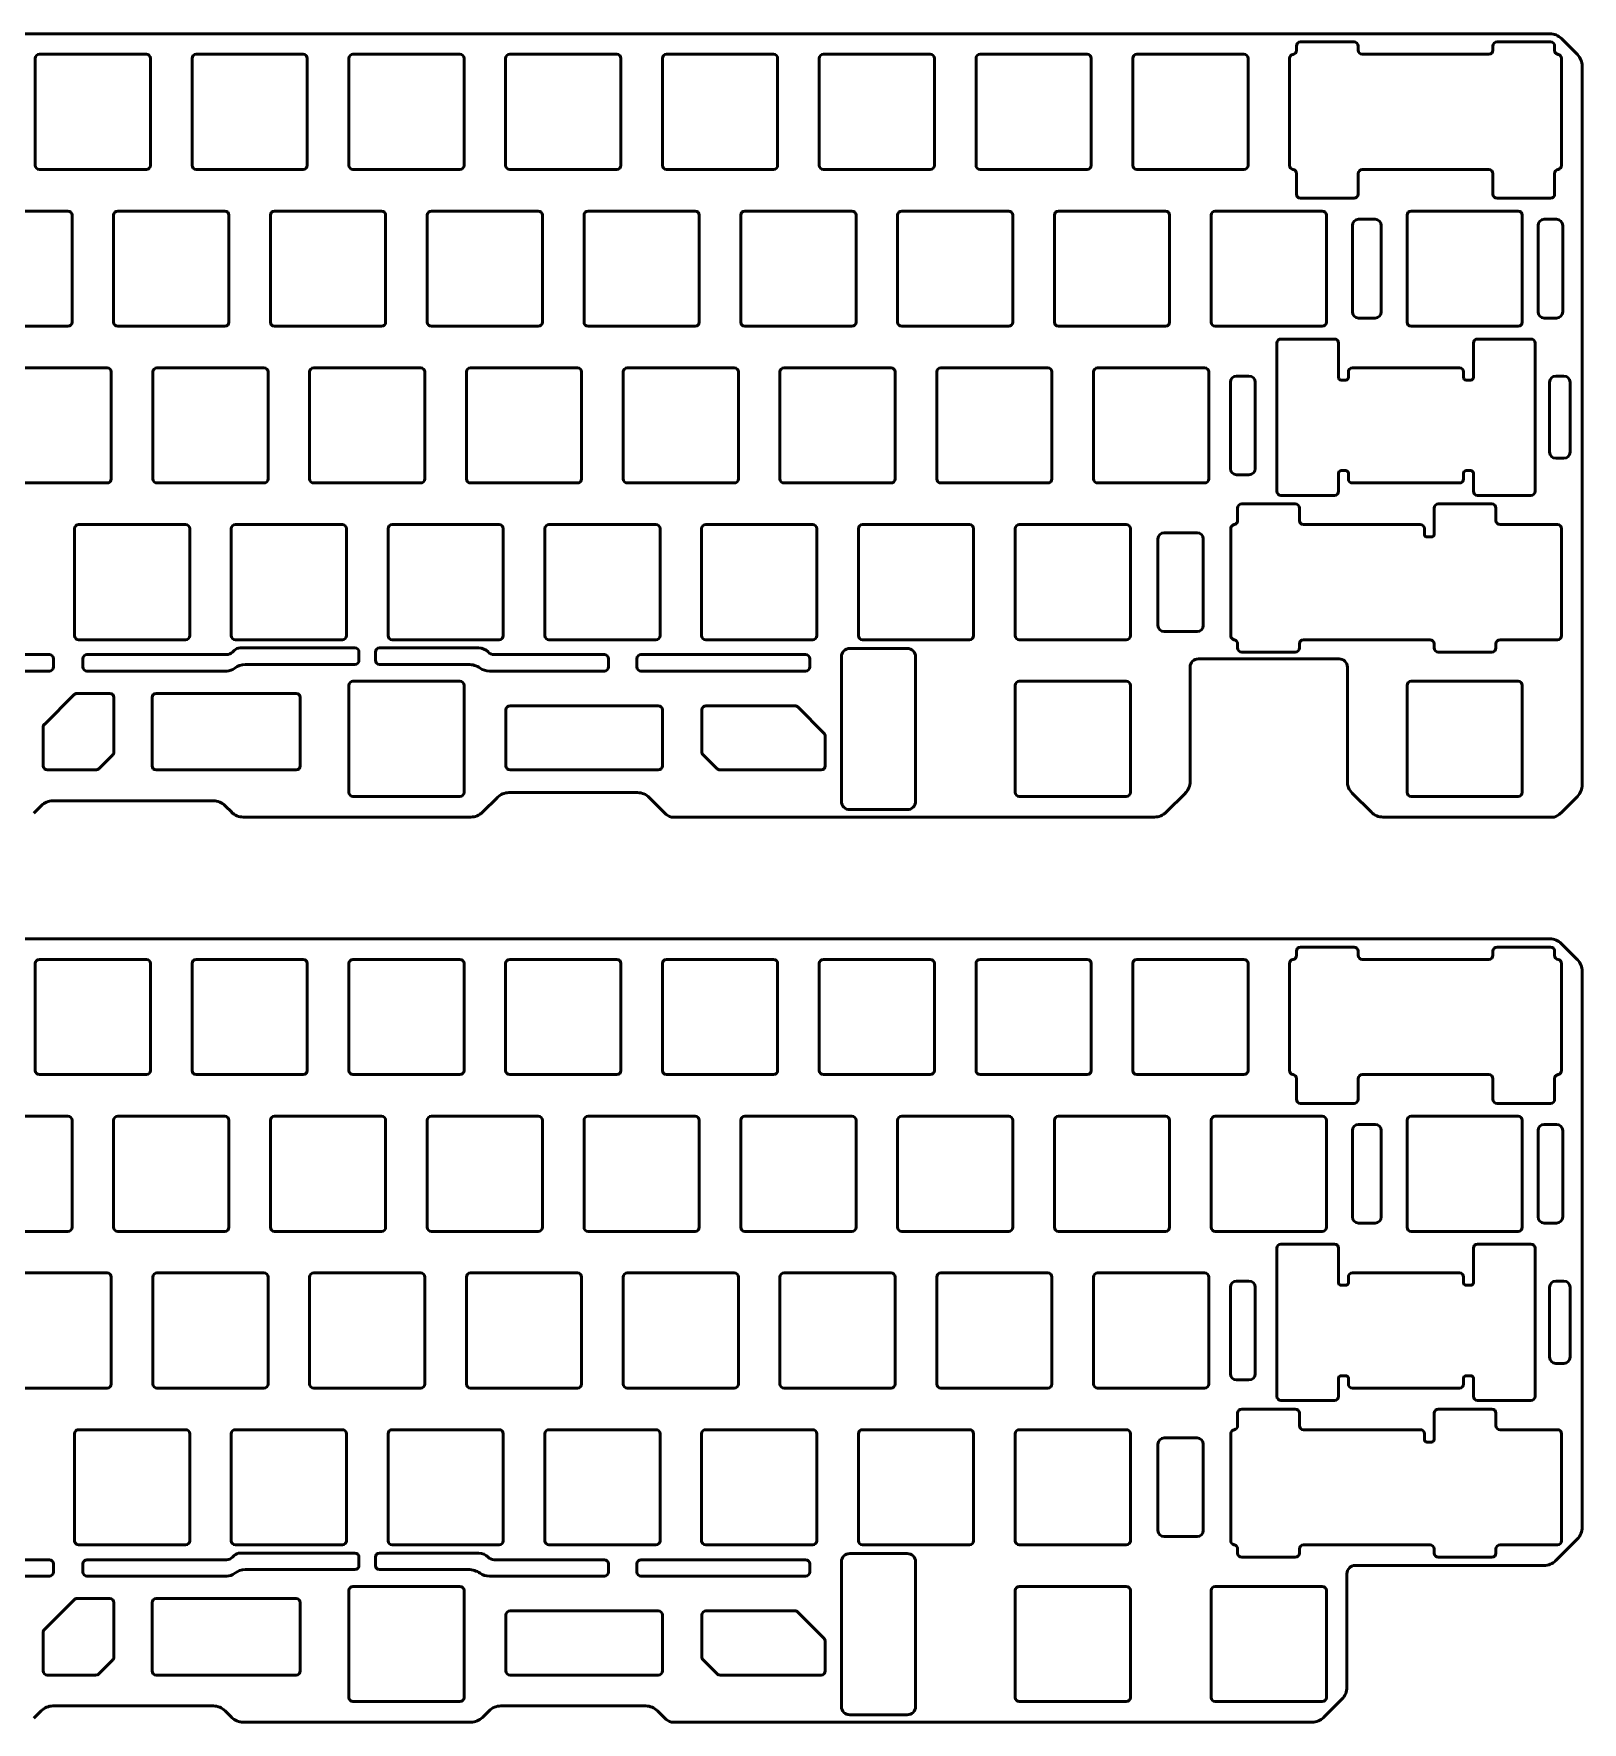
# Model space of a CAD drawing. Header units: millimetres. Extents: x 12 to 297, y 36 to 351.
# Drawn here: x 109.1 to 297.3, y 35.9 to 241.1 of the extents above; entities that cross this region are included whole.
import ezdxf

# ---------------------------------------------------------------- set-up
doc = ezdxf.new("R2010")
doc.units = ezdxf.units.MM
doc.header["$LTSCALE"] = 0.75
doc.layers.add('Visible', color=7, linetype='Continuous', lineweight=50)

msp = doc.modelspace()

# ---------------------------------------------------------------- linework, layer by layer
at = {"layer": 'Visible'}
for p, q in [((293.32, 241.12), (15.49, 241.12)), ((263.03, 240.12), (269.53, 240.12)), ((286.91, 240.12), (293.41, 240.12)), ((296.67, 238.59), (294.74, 240.53)), ((109.3, 225.12), (109.3, 238.12)), ((109.8, 238.62), (122.8, 238.62)), ((123.3, 238.12), (123.3, 225.12)), ((128.35, 225.12), (128.35, 238.12)), ((128.85, 238.62), (141.85, 238.62)), ((142.35, 238.12), (142.35, 225.12)), ((147.4, 225.12), (147.4, 238.12)), ((147.9, 238.62), (160.9, 238.62)), ((161.4, 238.12), (161.4, 225.12)), ((166.45, 225.12), (166.45, 238.12)), ((166.95, 238.62), (179.95, 238.62)), ((180.45, 238.12), (180.45, 225.12)), ((185.5, 225.12), (185.5, 238.12)), ((186, 238.62), (199, 238.62)), ((199.5, 238.12), (199.5, 225.12)), ((204.55, 225.12), (204.55, 238.12)), ((205.05, 238.62), (218.05, 238.62)), ((218.55, 238.12), (218.55, 225.12)), ((223.6, 225.12), (223.6, 238.12)), ((224.1, 238.62), (237.1, 238.62)), ((237.6, 238.12), (237.6, 225.12)), ((242.65, 225.12), (242.65, 238.12)), ((243.15, 238.62), (256.15, 238.62)), ((256.65, 238.12), (256.65, 225.12)), ((261.7, 225.12), (261.7, 238.12)), ((262.53, 239.1), (262.53, 239.62)), ((270.03, 239.62), (270.03, 239.12)), ((270.53, 238.62), (285.91, 238.62)), ((286.41, 239.12), (286.41, 239.62)), ((293.91, 239.62), (293.91, 239.1)), ((294.75, 238.12), (294.75, 225.12)), ((297.26, 149.85), (297.26, 237.18)), ((122.8, 224.62), (109.8, 224.62)), ((141.85, 224.62), (128.85, 224.62)), ((160.9, 224.62), (147.9, 224.62)), ((179.95, 224.62), (166.95, 224.62)), ((199, 224.62), (186, 224.62)), ((218.05, 224.62), (205.05, 224.62)), ((237.1, 224.62), (224.1, 224.62)), ((256.15, 224.62), (243.15, 224.62)), ((262.53, 221.62), (262.53, 224.13)), ((270.03, 224.12), (270.03, 221.62)), ((285.91, 224.62), (270.53, 224.62)), ((286.41, 221.62), (286.41, 224.12)), ((293.91, 224.13), (293.91, 221.62)), ((100.27, 219.57), (113.27, 219.57)), ((119.32, 219.57), (132.32, 219.57)), ((138.37, 219.57), (151.37, 219.57)), ((157.42, 219.57), (170.42, 219.57)), ((176.47, 219.57), (189.47, 219.57)), ((195.52, 219.57), (208.52, 219.57)), ((214.57, 219.57), (227.57, 219.57)), ((233.62, 219.57), (246.62, 219.57)), ((252.67, 219.57), (265.67, 219.57)), ((269.53, 221.12), (263.03, 221.12)), ((276.48, 219.57), (289.48, 219.57)), ((293.41, 221.12), (286.91, 221.12)), ((113.77, 219.07), (113.77, 206.07)), ((118.82, 206.07), (118.82, 219.07)), ((132.82, 219.07), (132.82, 206.07)), ((137.87, 206.07), (137.87, 219.07)), ((151.87, 219.07), (151.87, 206.07)), ((156.92, 206.07), (156.92, 219.07)), ((170.92, 219.07), (170.92, 206.07)), ((175.97, 206.07), (175.97, 219.07)), ((189.97, 219.07), (189.97, 206.07)), ((195.02, 206.07), (195.02, 219.07)), ((209.02, 219.07), (209.02, 206.07)), ((214.07, 206.07), (214.07, 219.07)), ((228.07, 219.07), (228.07, 206.07)), ((233.12, 206.07), (233.12, 219.07)), ((247.12, 219.07), (247.12, 206.07)), ((252.17, 206.07), (252.17, 219.07)), ((266.17, 219.07), (266.17, 206.07)), ((269.33, 207.32), (269.33, 217.82)), ((270.08, 218.57), (272.08, 218.57)), ((272.83, 217.82), (272.83, 207.32)), ((275.98, 206.07), (275.98, 219.07)), ((289.98, 219.07), (289.98, 206.07)), ((291.89, 207.32), (291.89, 217.82)), ((292.64, 218.57), (294.14, 218.57)), ((294.89, 217.82), (294.89, 207.32)), ((113.27, 205.57), (100.27, 205.57)), ((132.32, 205.57), (119.32, 205.57)), ((151.37, 205.57), (138.37, 205.57)), ((170.42, 205.57), (157.42, 205.57)), ((189.47, 205.57), (176.47, 205.57)), ((208.52, 205.57), (195.52, 205.57)), ((227.57, 205.57), (214.57, 205.57)), ((246.62, 205.57), (233.62, 205.57)), ((265.67, 205.57), (252.67, 205.57)), ((272.08, 206.57), (270.08, 206.57)), ((289.48, 205.57), (276.48, 205.57)), ((294.14, 206.57), (292.64, 206.57)), ((260.15, 185.52), (260.15, 203.52)), ((260.65, 204.02), (267.15, 204.02)), ((267.65, 203.52), (267.65, 200.52)), ((284.03, 200.52), (284.03, 203.52)), ((284.53, 204.02), (291.03, 204.02)), ((291.53, 203.52), (291.53, 185.52)), ((105.03, 200.52), (118.03, 200.52)), ((118.53, 200.02), (118.53, 187.02)), ((123.58, 187.02), (123.58, 200.02)), ((124.08, 200.52), (137.08, 200.52)), ((137.58, 200.02), (137.58, 187.02)), ((142.63, 187.02), (142.63, 200.02)), ((143.13, 200.52), (156.13, 200.52)), ((156.63, 200.02), (156.63, 187.02)), ((161.68, 187.02), (161.68, 200.02)), ((162.18, 200.52), (175.18, 200.52)), ((175.68, 200.02), (175.68, 187.02)), ((180.73, 187.02), (180.73, 200.02)), ((181.23, 200.52), (194.23, 200.52)), ((194.73, 200.02), (194.73, 187.02)), ((199.78, 187.02), (199.78, 200.02)), ((200.28, 200.52), (213.28, 200.52)), ((213.78, 200.02), (213.78, 187.02)), ((218.83, 187.02), (218.83, 200.02)), ((219.33, 200.52), (232.33, 200.52)), ((232.83, 200.02), (232.83, 187.02)), ((237.88, 187.02), (237.88, 200.02)), ((238.38, 200.52), (251.38, 200.52)), ((251.88, 200.02), (251.88, 187.02)), ((255.27, 199.52), (256.77, 199.52)), ((267.65, 200.52), (267.65, 199.32)), ((268.84, 199.32), (268.84, 200.02)), ((269.34, 200.52), (282.34, 200.52)), ((282.84, 200.02), (282.84, 199.32)), ((284.03, 199.32), (284.03, 200.52)), ((294.04, 199.52), (295.04, 199.52)), ((254.52, 188.27), (254.52, 198.77)), ((257.52, 198.77), (257.52, 188.27)), ((267.95, 199.02), (268.54, 199.02)), ((283.14, 199.02), (283.73, 199.02)), ((293.29, 190.27), (293.29, 198.77)), ((295.79, 198.77), (295.79, 190.27)), ((295.04, 189.52), (294.04, 189.52)), ((256.77, 187.52), (255.27, 187.52)), ((267.65, 187.72), (267.65, 185.52)), ((268.54, 188.02), (267.95, 188.02)), ((268.84, 187.02), (268.84, 187.72)), ((282.84, 187.72), (282.84, 187.02)), ((283.73, 188.02), (283.14, 188.02)), ((284.03, 185.52), (284.03, 187.72)), ((118.03, 186.52), (105.03, 186.52)), ((137.08, 186.52), (124.08, 186.52)), ((156.13, 186.52), (143.13, 186.52)), ((175.18, 186.52), (162.18, 186.52)), ((194.23, 186.52), (181.23, 186.52)), ((213.28, 186.52), (200.28, 186.52)), ((232.33, 186.52), (219.33, 186.52)), ((251.38, 186.52), (238.38, 186.52)), ((267.15, 185.02), (260.65, 185.02)), ((282.34, 186.52), (269.34, 186.52)), ((291.03, 185.02), (284.53, 185.02)), ((255.39, 181.95), (255.39, 183.47)), ((255.89, 183.97), (262.39, 183.97)), ((262.89, 183.47), (262.89, 181.97)), ((279.27, 180.27), (279.27, 183.47)), ((279.77, 183.97), (286.27, 183.97)), ((286.77, 183.47), (286.77, 181.97)), ((114.06, 167.97), (114.06, 180.97)), ((114.56, 181.47), (127.56, 181.47)), ((128.06, 180.97), (128.06, 167.97)), ((133.11, 167.97), (133.11, 180.97)), ((133.61, 181.47), (146.61, 181.47)), ((147.11, 180.97), (147.11, 167.97)), ((152.16, 167.97), (152.16, 180.97)), ((152.66, 181.47), (165.66, 181.47)), ((166.16, 180.97), (166.16, 167.97)), ((171.21, 167.97), (171.21, 180.97)), ((171.71, 181.47), (184.71, 181.47)), ((185.21, 180.97), (185.21, 167.97)), ((190.26, 167.97), (190.26, 180.97)), ((190.76, 181.47), (203.76, 181.47)), ((204.26, 180.97), (204.26, 167.97)), ((209.31, 167.97), (209.31, 180.97)), ((209.81, 181.47), (222.81, 181.47)), ((223.31, 180.97), (223.31, 167.97)), ((228.36, 167.97), (228.36, 180.97)), ((228.86, 181.47), (241.86, 181.47)), ((242.36, 180.97), (242.36, 167.97)), ((254.55, 167.97), (254.55, 180.97)), ((263.39, 181.47), (277.58, 181.47)), ((278.08, 180.97), (278.08, 180.27)), ((287.27, 181.47), (294.25, 181.47)), ((294.75, 180.97), (294.75, 167.97)), ((245.71, 169.22), (245.71, 179.72)), ((246.46, 180.47), (250.46, 180.47)), ((251.21, 179.72), (251.21, 169.22)), ((278.38, 179.97), (278.97, 179.97)), ((250.46, 168.47), (246.46, 168.47)), ((127.56, 167.47), (114.56, 167.47)), ((146.61, 167.47), (133.61, 167.47)), ((134.18, 166.47), (148.13, 166.47)), ((151.13, 166.47), (163.21, 166.47)), ((165.66, 167.47), (152.66, 167.47)), ((184.71, 167.47), (171.71, 167.47)), ((203.76, 167.47), (190.76, 167.47)), ((215.25, 166.42), (208.25, 166.42)), ((222.81, 167.47), (209.81, 167.47)), ((241.86, 167.47), (228.86, 167.47)), ((255.39, 166.47), (255.39, 166.98)), ((262.89, 166.97), (262.89, 166.47)), ((278.77, 167.47), (263.39, 167.47)), ((279.27, 166.47), (279.27, 166.97)), ((286.77, 166.97), (286.77, 166.47)), ((294.25, 167.47), (287.27, 167.47)), ((104.01, 165.67), (111.01, 165.67)), ((111.51, 165.17), (111.51, 164.17)), ((115.08, 164.17), (115.08, 165.17)), ((115.58, 165.67), (132.55, 165.67)), ((133.26, 165.96), (133.47, 166.17)), ((148.13, 164.47), (134.8, 164.47)), ((148.63, 165.97), (148.63, 164.97)), ((150.63, 164.97), (150.63, 165.97)), ((161.92, 164.47), (151.13, 164.47)), ((165.04, 165.67), (178.44, 165.67)), ((178.94, 165.17), (178.94, 164.17)), ((182.39, 164.17), (182.39, 165.17)), ((182.89, 165.67), (202.89, 165.67)), ((203.39, 165.17), (203.39, 164.17)), ((207.25, 147.82), (207.25, 165.42)), ((216.25, 165.42), (216.25, 147.82)), ((250.62, 165.14), (267.72, 165.14)), ((262.39, 165.97), (255.89, 165.97)), ((286.27, 165.97), (279.77, 165.97)), ((111.01, 163.67), (104.01, 163.67)), ((132.57, 163.67), (115.58, 163.67)), ((147.9, 162.42), (160.9, 162.42)), ((178.44, 163.67), (164.48, 163.67)), ((202.89, 163.67), (182.89, 163.67)), ((228.86, 162.42), (241.86, 162.42)), ((249.62, 150.24), (249.62, 164.14)), ((268.72, 164.14), (268.72, 150.24)), ((276.48, 162.42), (289.48, 162.42)), ((110.41, 157.19), (114.01, 160.8)), ((114.37, 160.95), (118.36, 160.95)), ((118.86, 160.45), (118.86, 153.85)), ((123.49, 152.15), (123.49, 160.45)), ((123.99, 160.95), (140.99, 160.95)), ((141.49, 160.45), (141.49, 152.15)), ((147.4, 148.92), (147.4, 161.92)), ((161.4, 161.92), (161.4, 148.92)), ((228.36, 148.92), (228.36, 161.92)), ((242.36, 161.92), (242.36, 148.92)), ((275.98, 148.92), (275.98, 161.92)), ((289.98, 161.92), (289.98, 148.92)), ((166.49, 152.15), (166.49, 158.95)), ((166.99, 159.45), (184.99, 159.45)), ((185.49, 158.95), (185.49, 152.15)), ((190.29, 153.85), (190.29, 158.95)), ((190.79, 159.45), (201.59, 159.45)), ((201.94, 159.3), (205.15, 156.09)), ((110.26, 152.15), (110.26, 156.84)), ((205.29, 155.74), (205.29, 152.15)), ((118.71, 153.5), (117, 151.79)), ((192.15, 151.79), (190.44, 153.5)), ((116.65, 151.65), (110.76, 151.65)), ((140.99, 151.65), (123.99, 151.65)), ((184.99, 151.65), (166.99, 151.65)), ((204.79, 151.65), (192.5, 151.65)), ((111.43, 147.89), (130.94, 147.89)), ((160.9, 148.42), (147.9, 148.42)), ((163.64, 146.5), (165.44, 148.3)), ((166.85, 148.89), (182.48, 148.89)), ((183.89, 148.3), (185.79, 146.4)), ((241.86, 148.42), (228.86, 148.42)), ((246.71, 146.5), (249.04, 148.83)), ((269.31, 148.83), (271.64, 146.5)), ((289.48, 148.42), (276.48, 148.42)), ((294.64, 146.4), (296.67, 148.44)), ((109.11, 146.4), (110.01, 147.3)), ((132.36, 147.3), (133.16, 146.5)), ((134.57, 145.92), (162.22, 145.92)), ((186.58, 145.92), (245.29, 145.92)), ((215.25, 146.82), (208.25, 146.82)), ((273.05, 145.92), (293.85, 145.92)), ((293.32, 131.12), (15.49, 131.12)), ((262.53, 129.1), (262.53, 129.62)), ((263.03, 130.12), (269.53, 130.12)), ((270.03, 129.62), (270.03, 129.12)), ((286.41, 129.12), (286.41, 129.62)), ((286.91, 130.12), (293.41, 130.12)), ((293.91, 129.62), (293.91, 129.1)), ((296.67, 128.59), (294.74, 130.53)), ((109.3, 115.12), (109.3, 128.12)), ((109.8, 128.62), (122.8, 128.62)), ((123.3, 128.12), (123.3, 115.12)), ((128.35, 115.12), (128.35, 128.12)), ((128.85, 128.62), (141.85, 128.62)), ((142.35, 128.12), (142.35, 115.12)), ((147.4, 115.12), (147.4, 128.12)), ((147.9, 128.62), (160.9, 128.62)), ((161.4, 128.12), (161.4, 115.12)), ((166.45, 115.12), (166.45, 128.12)), ((166.95, 128.62), (179.95, 128.62)), ((180.45, 128.12), (180.45, 115.12)), ((185.5, 115.12), (185.5, 128.12)), ((186, 128.62), (199, 128.62)), ((199.5, 128.12), (199.5, 115.12)), ((204.55, 115.12), (204.55, 128.12)), ((205.05, 128.62), (218.05, 128.62)), ((218.55, 128.12), (218.55, 115.12)), ((223.6, 115.12), (223.6, 128.12)), ((224.1, 128.62), (237.1, 128.62)), ((237.6, 128.12), (237.6, 115.12)), ((242.65, 115.12), (242.65, 128.12)), ((243.15, 128.62), (256.15, 128.62)), ((256.65, 128.12), (256.65, 115.12)), ((261.7, 115.12), (261.7, 128.12)), ((270.53, 128.62), (285.91, 128.62)), ((294.75, 128.12), (294.75, 115.12)), ((297.26, 59.61), (297.26, 127.18)), ((122.8, 114.62), (109.8, 114.62)), ((141.85, 114.62), (128.85, 114.62)), ((160.9, 114.62), (147.9, 114.62)), ((179.95, 114.62), (166.95, 114.62)), ((199, 114.62), (186, 114.62)), ((218.05, 114.62), (205.05, 114.62)), ((237.1, 114.62), (224.1, 114.62)), ((256.15, 114.62), (243.15, 114.62)), ((262.53, 111.62), (262.53, 114.13)), ((270.03, 114.12), (270.03, 111.62)), ((285.91, 114.62), (270.53, 114.62)), ((286.41, 111.62), (286.41, 114.12)), ((293.91, 114.13), (293.91, 111.62)), ((269.53, 111.12), (263.03, 111.12)), ((293.41, 111.12), (286.91, 111.12)), ((100.27, 109.57), (113.27, 109.57)), ((113.77, 109.07), (113.77, 96.07)), ((118.82, 96.07), (118.82, 109.07)), ((119.32, 109.57), (132.32, 109.57)), ((132.82, 109.07), (132.82, 96.07)), ((137.87, 96.07), (137.87, 109.07)), ((138.37, 109.57), (151.37, 109.57)), ((151.87, 109.07), (151.87, 96.07)), ((156.92, 96.07), (156.92, 109.07)), ((157.42, 109.57), (170.42, 109.57)), ((170.92, 109.07), (170.92, 96.07)), ((175.97, 96.07), (175.97, 109.07)), ((176.47, 109.57), (189.47, 109.57)), ((189.97, 109.07), (189.97, 96.07)), ((195.02, 96.07), (195.02, 109.07)), ((195.52, 109.57), (208.52, 109.57)), ((209.02, 109.07), (209.02, 96.07)), ((214.07, 96.07), (214.07, 109.07)), ((214.57, 109.57), (227.57, 109.57)), ((228.07, 109.07), (228.07, 96.07)), ((233.12, 96.07), (233.12, 109.07)), ((233.62, 109.57), (246.62, 109.57)), ((247.12, 109.07), (247.12, 96.07)), ((252.17, 96.07), (252.17, 109.07)), ((252.67, 109.57), (265.67, 109.57)), ((266.17, 109.07), (266.17, 96.07)), ((275.98, 96.07), (275.98, 109.07)), ((276.48, 109.57), (289.48, 109.57)), ((289.98, 109.07), (289.98, 96.07)), ((269.33, 97.32), (269.33, 107.82)), ((270.08, 108.57), (272.08, 108.57)), ((272.83, 107.82), (272.83, 97.32)), ((291.89, 97.32), (291.89, 107.82)), ((292.64, 108.57), (294.14, 108.57)), ((294.89, 107.82), (294.89, 97.32)), ((272.08, 96.57), (270.08, 96.57)), ((294.14, 96.57), (292.64, 96.57)), ((113.27, 95.57), (100.27, 95.57)), ((132.32, 95.57), (119.32, 95.57)), ((151.37, 95.57), (138.37, 95.57)), ((170.42, 95.57), (157.42, 95.57)), ((189.47, 95.57), (176.47, 95.57)), ((208.52, 95.57), (195.52, 95.57)), ((227.57, 95.57), (214.57, 95.57)), ((246.62, 95.57), (233.62, 95.57)), ((265.67, 95.57), (252.67, 95.57)), ((289.48, 95.57), (276.48, 95.57)), ((260.15, 75.52), (260.15, 93.52)), ((260.65, 94.02), (267.15, 94.02)), ((267.65, 93.52), (267.65, 90.52)), ((284.03, 90.52), (284.03, 93.52)), ((284.53, 94.02), (291.03, 94.02)), ((291.53, 93.52), (291.53, 75.52)), ((105.03, 90.52), (118.03, 90.52)), ((124.08, 90.52), (137.08, 90.52)), ((143.13, 90.52), (156.13, 90.52)), ((162.18, 90.52), (175.18, 90.52)), ((181.23, 90.52), (194.23, 90.52)), ((200.28, 90.52), (213.28, 90.52)), ((219.33, 90.52), (232.33, 90.52)), ((238.38, 90.52), (251.38, 90.52)), ((267.65, 90.52), (267.65, 89.32)), ((269.34, 90.52), (282.34, 90.52)), ((284.03, 89.32), (284.03, 90.52)), ((118.53, 90.02), (118.53, 77.02)), ((123.58, 77.02), (123.58, 90.02)), ((137.58, 90.02), (137.58, 77.02)), ((142.63, 77.02), (142.63, 90.02)), ((156.63, 90.02), (156.63, 77.02)), ((161.68, 77.02), (161.68, 90.02)), ((175.68, 90.02), (175.68, 77.02)), ((180.73, 77.02), (180.73, 90.02)), ((194.73, 90.02), (194.73, 77.02)), ((199.78, 77.02), (199.78, 90.02)), ((213.78, 90.02), (213.78, 77.02)), ((218.83, 77.02), (218.83, 90.02)), ((232.83, 90.02), (232.83, 77.02)), ((237.88, 77.02), (237.88, 90.02)), ((251.88, 90.02), (251.88, 77.02)), ((254.52, 78.27), (254.52, 88.77)), ((255.27, 89.52), (256.77, 89.52)), ((257.52, 88.77), (257.52, 78.27)), ((267.95, 89.02), (268.54, 89.02)), ((268.84, 89.32), (268.84, 90.02)), ((282.84, 90.02), (282.84, 89.32)), ((283.14, 89.02), (283.73, 89.02)), ((293.29, 80.27), (293.29, 88.77)), ((294.04, 89.52), (295.04, 89.52)), ((295.79, 88.77), (295.79, 80.27)), ((268.54, 78.02), (267.95, 78.02)), ((283.73, 78.02), (283.14, 78.02)), ((295.04, 79.52), (294.04, 79.52)), ((118.03, 76.52), (105.03, 76.52)), ((137.08, 76.52), (124.08, 76.52)), ((156.13, 76.52), (143.13, 76.52)), ((175.18, 76.52), (162.18, 76.52)), ((194.23, 76.52), (181.23, 76.52)), ((213.28, 76.52), (200.28, 76.52)), ((232.33, 76.52), (219.33, 76.52)), ((251.38, 76.52), (238.38, 76.52)), ((256.77, 77.52), (255.27, 77.52)), ((267.65, 77.72), (267.65, 75.52)), ((268.84, 77.02), (268.84, 77.72)), ((282.34, 76.52), (269.34, 76.52)), ((282.84, 77.72), (282.84, 77.02)), ((284.03, 75.52), (284.03, 77.72)), ((255.89, 73.97), (262.39, 73.97)), ((267.15, 75.02), (260.65, 75.02)), ((279.77, 73.97), (286.27, 73.97)), ((291.03, 75.02), (284.53, 75.02)), ((255.39, 71.95), (255.39, 73.47)), ((262.89, 73.47), (262.89, 71.97)), ((279.27, 70.27), (279.27, 73.47)), ((286.77, 73.47), (286.77, 71.97)), ((114.06, 57.97), (114.06, 70.97)), ((114.56, 71.47), (127.56, 71.47)), ((128.06, 70.97), (128.06, 57.97)), ((133.11, 57.97), (133.11, 70.97)), ((133.61, 71.47), (146.61, 71.47)), ((147.11, 70.97), (147.11, 57.97)), ((152.16, 57.97), (152.16, 70.97)), ((152.66, 71.47), (165.66, 71.47)), ((166.16, 70.97), (166.16, 57.97)), ((171.21, 57.97), (171.21, 70.97)), ((171.71, 71.47), (184.71, 71.47)), ((185.21, 70.97), (185.21, 57.97)), ((190.26, 57.97), (190.26, 70.97)), ((190.76, 71.47), (203.76, 71.47)), ((204.26, 70.97), (204.26, 57.97)), ((209.31, 57.97), (209.31, 70.97)), ((209.81, 71.47), (222.81, 71.47)), ((223.31, 70.97), (223.31, 57.97)), ((228.36, 57.97), (228.36, 70.97)), ((228.86, 71.47), (241.86, 71.47)), ((242.36, 70.97), (242.36, 57.97)), ((246.46, 70.47), (250.46, 70.47)), ((254.55, 57.97), (254.55, 70.97)), ((263.39, 71.47), (277.58, 71.47)), ((278.08, 70.97), (278.08, 70.27)), ((278.38, 69.97), (278.97, 69.97)), ((287.27, 71.47), (294.25, 71.47)), ((294.75, 70.97), (294.75, 57.97)), ((245.71, 59.22), (245.71, 69.72)), ((251.21, 69.72), (251.21, 59.22)), ((127.56, 57.47), (114.56, 57.47)), ((146.61, 57.47), (133.61, 57.47)), ((165.66, 57.47), (152.66, 57.47)), ((184.71, 57.47), (171.71, 57.47)), ((203.76, 57.47), (190.76, 57.47)), ((222.81, 57.47), (209.81, 57.47)), ((241.86, 57.47), (228.86, 57.47)), ((250.46, 58.47), (246.46, 58.47)), ((278.77, 57.47), (263.39, 57.47)), ((294.25, 57.47), (287.27, 57.47)), ((294.02, 55.55), (296.67, 58.2)), ((104.01, 55.67), (111.01, 55.67)), ((115.58, 55.67), (132.55, 55.67)), ((133.26, 55.96), (133.47, 56.17)), ((134.18, 56.47), (148.13, 56.47)), ((148.63, 55.97), (148.63, 54.97)), ((150.63, 54.97), (150.63, 55.97)), ((151.13, 56.47), (163.21, 56.47)), ((165.04, 55.67), (178.44, 55.67)), ((182.89, 55.67), (202.89, 55.67)), ((207.25, 37.82), (207.25, 55.42)), ((215.25, 56.42), (208.25, 56.42)), ((216.25, 55.42), (216.25, 37.82)), ((255.39, 56.47), (255.39, 56.98)), ((262.39, 55.97), (255.89, 55.97)), ((262.89, 56.97), (262.89, 56.47)), ((279.27, 56.47), (279.27, 56.97)), ((286.27, 55.97), (279.77, 55.97)), ((286.77, 56.97), (286.77, 56.47)), ((111.01, 53.67), (104.01, 53.67)), ((111.51, 55.17), (111.51, 54.17)), ((115.08, 54.17), (115.08, 55.17)), ((132.57, 53.67), (115.58, 53.67)), ((148.13, 54.47), (134.8, 54.47)), ((161.92, 54.47), (151.13, 54.47)), ((178.44, 53.67), (164.48, 53.67)), ((178.94, 55.17), (178.94, 54.17)), ((182.39, 54.17), (182.39, 55.17)), ((202.89, 53.67), (182.89, 53.67)), ((203.39, 55.17), (203.39, 54.17)), ((268.67, 40.16), (268.67, 53.97)), ((269.67, 54.97), (292.61, 54.97)), ((147.4, 38.92), (147.4, 51.92)), ((147.9, 52.42), (160.9, 52.42)), ((161.4, 51.92), (161.4, 38.92)), ((228.36, 38.92), (228.36, 51.92)), ((228.86, 52.42), (241.86, 52.42)), ((242.36, 51.92), (242.36, 38.92)), ((252.17, 38.92), (252.17, 51.92)), ((252.67, 52.42), (265.67, 52.42)), ((266.17, 51.92), (266.17, 38.92)), ((110.41, 47.19), (114.01, 50.8)), ((114.37, 50.95), (118.36, 50.95)), ((118.86, 50.45), (118.86, 43.85)), ((123.49, 42.15), (123.49, 50.45)), ((123.99, 50.95), (140.99, 50.95)), ((141.49, 50.45), (141.49, 42.15)), ((166.99, 49.45), (184.99, 49.45)), ((190.79, 49.45), (201.59, 49.45)), ((205.15, 46.09), (201.94, 49.3)), ((166.49, 42.15), (166.49, 48.95)), ((185.49, 48.95), (185.49, 42.15)), ((190.29, 43.85), (190.29, 48.95)), ((110.26, 42.15), (110.26, 46.84)), ((205.29, 45.74), (205.29, 42.15)), ((118.71, 43.5), (117, 41.79)), ((190.44, 43.5), (192.15, 41.79)), ((116.65, 41.65), (110.76, 41.65)), ((140.99, 41.65), (123.99, 41.65)), ((184.99, 41.65), (166.99, 41.65)), ((204.79, 41.65), (192.5, 41.65)), ((109.11, 36.4), (110.01, 37.3)), ((111.43, 37.89), (130.94, 37.89)), ((132.36, 37.3), (133.16, 36.5)), ((160.9, 38.42), (147.9, 38.42)), ((163.64, 36.5), (164.44, 37.3)), ((165.85, 37.89), (183.48, 37.89)), ((184.89, 37.3), (185.79, 36.4)), ((241.86, 38.42), (228.86, 38.42)), ((265.67, 38.42), (252.67, 38.42)), ((265.84, 36.5), (268.09, 38.74)), ((134.57, 35.92), (162.22, 35.92)), ((186.58, 35.92), (264.43, 35.92)), ((215.25, 36.82), (208.25, 36.82))]:
    msp.add_line(p, q, dxfattribs=at)
at = {"layer": 'Visible', "extrusion": (0, 0, -1)}
for centre, radius, start, end in [((-263.03, 239.62), 0.5, 0, 90), ((-269.53, 239.62), 0.5, 90, 180), ((-286.91, 239.62), 0.5, 0, 90), ((-293.32, 239.12), 2, 90, 135), ((-293.41, 239.62), 0.5, 90, 180), ((-109.8, 238.12), 0.5, 0, 90), ((-122.8, 238.12), 0.5, 90, 180), ((-128.85, 238.12), 0.5, 0, 90), ((-141.85, 238.12), 0.5, 90, 180), ((-147.9, 238.12), 0.5, 0, 90), ((-160.9, 238.12), 0.5, 90, 180), ((-166.95, 238.12), 0.5, 0, 90), ((-179.95, 238.12), 0.5, 90, 180), ((-186, 238.12), 0.5, 0, 90), ((-199, 238.12), 0.5, 90, 180), ((-205.05, 238.12), 0.5, 0, 90), ((-218.05, 238.12), 0.5, 90, 180), ((-224.1, 238.12), 0.5, 0, 90), ((-237.1, 238.12), 0.5, 90, 180), ((-243.15, 238.12), 0.5, 0, 90), ((-256.15, 238.12), 0.5, 90, 180), ((-262.2, 238.12), 0.5, 0, 80.6189), ((-294.25, 238.12), 0.5, 99.3811, 180), ((-295.26, 237.18), 2, 135, 180), ((-109.8, 225.12), 0.5, 270, 0), ((-122.8, 225.12), 0.5, 180, 270), ((-128.85, 225.12), 0.5, 270, 0), ((-141.85, 225.12), 0.5, 180, 270), ((-147.9, 225.12), 0.5, 270, 0), ((-160.9, 225.12), 0.5, 180, 270), ((-166.95, 225.12), 0.5, 270, 0), ((-179.95, 225.12), 0.5, 180, 270), ((-186, 225.12), 0.5, 270, 0), ((-199, 225.12), 0.5, 180, 270), ((-205.05, 225.12), 0.5, 270, 0), ((-218.05, 225.12), 0.5, 180, 270), ((-224.1, 225.12), 0.5, 270, 360), ((-237.1, 225.12), 0.5, 180, 270), ((-243.15, 225.12), 0.5, 270, 0), ((-256.15, 225.12), 0.5, 180, 270), ((-262.2, 225.12), 0.5, 279.3811, 0), ((-270.53, 224.12), 0.5, 0.0001, 90.0001), ((-285.91, 224.12), 0.5, 90.0001, 180), ((-294.25, 225.12), 0.5, 180, 260.6189), ((-113.27, 219.07), 0.5, 90, 180), ((-119.32, 219.07), 0.5, 0, 90), ((-132.32, 219.07), 0.5, 90, 180), ((-138.37, 219.07), 0.5, 0, 90), ((-151.37, 219.07), 0.5, 90, 180), ((-157.42, 219.07), 0.5, 0, 90), ((-170.42, 219.07), 0.5, 90, 180), ((-176.47, 219.07), 0.5, 0, 90), ((-189.47, 219.07), 0.5, 90, 180), ((-195.52, 219.07), 0.5, 0, 90), ((-208.52, 219.07), 0.5, 90, 180), ((-214.57, 219.07), 0.5, 0, 90), ((-227.57, 219.07), 0.5, 90, 180), ((-233.62, 219.07), 0.5, 0, 90), ((-246.62, 219.07), 0.5, 90, 180), ((-252.67, 219.07), 0.5, 0, 90), ((-263.03, 221.62), 0.5, 270, 0), ((-265.67, 219.07), 0.5, 90, 180), ((-269.53, 221.62), 0.5, 180.0001, 270), ((-276.48, 219.07), 0.5, 0, 90), ((-286.91, 221.62), 0.5, 270, 360), ((-289.48, 219.07), 0.5, 90, 180), ((-293.41, 221.62), 0.5, 180, 270), ((-292.64, 217.82), 0.75, 0, 90), ((-294.14, 217.82), 0.75, 90, 180), ((-292.64, 207.32), 0.75, 270, 0), ((-294.14, 207.32), 0.75, 180, 270), ((-113.27, 206.07), 0.5, 180, 270), ((-119.32, 206.07), 0.5, 270, 0), ((-132.32, 206.07), 0.5, 180, 270), ((-138.37, 206.07), 0.5, 270, 0), ((-151.37, 206.07), 0.5, 180, 270), ((-157.42, 206.07), 0.5, 270, 0), ((-170.42, 206.07), 0.5, 180, 270), ((-176.47, 206.07), 0.5, 270, 0), ((-189.47, 206.07), 0.5, 180, 270), ((-195.52, 206.07), 0.5, 270, 0), ((-208.52, 206.07), 0.5, 180, 270), ((-214.57, 206.07), 0.5, 270, 360), ((-227.57, 206.07), 0.5, 180, 270), ((-233.62, 206.07), 0.5, 270, 0), ((-246.62, 206.07), 0.5, 180, 270), ((-252.67, 206.07), 0.5, 270, 0), ((-265.67, 206.07), 0.5, 180, 270), ((-276.48, 206.07), 0.5, 270, 0), ((-289.48, 206.07), 0.5, 180, 270), ((-260.65, 203.52), 0.5, 0, 90), ((-267.15, 203.52), 0.5, 90, 180), ((-284.53, 203.52), 0.5, 0, 90), ((-291.03, 203.52), 0.5, 90, 180), ((-118.03, 200.02), 0.5, 90, 180), ((-124.08, 200.02), 0.5, 0, 90), ((-137.08, 200.02), 0.5, 90, 180), ((-143.13, 200.02), 0.5, 0, 90), ((-156.13, 200.02), 0.5, 90, 180), ((-162.18, 200.02), 0.5, 0, 90), ((-175.18, 200.02), 0.5, 90, 180), ((-181.23, 200.02), 0.5, 0, 90), ((-194.23, 200.02), 0.5, 90, 180), ((-200.28, 200.02), 0.5, 0, 90), ((-213.28, 200.02), 0.5, 90, 180), ((-219.33, 200.02), 0.5, 0, 90), ((-232.33, 200.02), 0.5, 90, 180), ((-238.38, 200.02), 0.5, 0, 90), ((-251.38, 200.02), 0.5, 90, 180), ((-255.27, 198.77), 0.75, 0, 90), ((-256.77, 198.77), 0.75, 90, 180), ((-269.34, 200.02), 0.5, 0, 90), ((-282.34, 200.02), 0.5, 90, 180), ((-294.04, 198.77), 0.75, 0, 90), ((-295.04, 198.77), 0.75, 90, 180), ((-294.04, 190.27), 0.75, 270, 0), ((-295.04, 190.27), 0.75, 180, 270), ((-118.03, 187.02), 0.5, 180, 270), ((-124.08, 187.02), 0.5, 270, 0), ((-137.08, 187.02), 0.5, 180, 270), ((-143.13, 187.02), 0.5, 270, 0), ((-156.13, 187.02), 0.5, 180, 270), ((-162.18, 187.02), 0.5, 270, 360), ((-175.18, 187.02), 0.5, 180, 270), ((-181.23, 187.02), 0.5, 270, 0), ((-194.23, 187.02), 0.5, 180, 270), ((-200.28, 187.02), 0.5, 270, 0), ((-213.28, 187.02), 0.5, 180, 270), ((-219.33, 187.02), 0.5, 270, 0), ((-232.33, 187.02), 0.5, 180, 270), ((-238.38, 187.02), 0.5, 270, 0), ((-251.38, 187.02), 0.5, 180, 270), ((-255.27, 188.27), 0.75, 270, 0), ((-256.77, 188.27), 0.75, 180, 270), ((-269.34, 187.02), 0.5, 270, 0), ((-282.34, 187.02), 0.5, 180, 270), ((-260.65, 185.52), 0.5, 270, 0), ((-267.15, 185.52), 0.5, 180, 270), ((-284.53, 185.52), 0.5, 270, 0), ((-291.03, 185.52), 0.5, 180, 270), ((-255.89, 183.47), 0.5, 0, 90), ((-262.39, 183.47), 0.5, 90, 180), ((-279.77, 183.47), 0.5, 0, 90), ((-286.27, 183.47), 0.5, 90, 180), ((-114.56, 180.97), 0.5, 0, 90), ((-127.56, 180.97), 0.5, 90, 180), ((-133.61, 180.97), 0.5, 0, 90), ((-146.61, 180.97), 0.5, 90, 180), ((-152.66, 180.97), 0.5, 0, 90), ((-165.66, 180.97), 0.5, 90, 180), ((-171.71, 180.97), 0.5, 0, 90), ((-184.71, 180.97), 0.5, 90, 180), ((-190.76, 180.97), 0.5, 0, 90), ((-203.76, 180.97), 0.5, 90, 180), ((-209.81, 180.97), 0.5, 0, 90), ((-222.81, 180.97), 0.5, 90, 180), ((-228.86, 180.97), 0.5, 0, 90), ((-241.86, 180.97), 0.5, 90, 180), ((-255.05, 180.97), 0.5, 0, 80.6189), ((-277.58, 180.97), 0.5, 90, 180), ((-294.25, 180.97), 0.5, 90, 180), ((-246.46, 179.72), 0.75, 0, 90), ((-250.46, 179.72), 0.75, 90, 180), ((-246.46, 169.22), 0.75, 270, 0), ((-250.46, 169.22), 0.75, 180, 270), ((-114.56, 167.97), 0.5, 270, 0), ((-127.56, 167.97), 0.5, 180, 270), ((-133.61, 167.97), 0.5, 270, 0), ((-134.18, 165.47), 1, 45, 90), ((-146.61, 167.97), 0.5, 180, 270), ((-148.13, 165.97), 0.5, 90, 180), ((-151.13, 165.97), 0.5, 0, 90), ((-152.66, 167.97), 0.5, 270, 0), ((-163.21, 164.97), 1.5, 90, 137.1564), ((-165.66, 167.97), 0.5, 180, 270), ((-171.71, 167.97), 0.5, 270, 0), ((-184.71, 167.97), 0.5, 180, 270), ((-190.76, 167.97), 0.5, 270, 0), ((-203.76, 167.97), 0.5, 180, 270), ((-209.81, 167.97), 0.5, 270, 360), ((-222.81, 167.97), 0.5, 180, 270), ((-228.86, 167.97), 0.5, 270, 0), ((-241.86, 167.97), 0.5, 180, 270), ((-255.05, 167.97), 0.5, 279.3811, 0), ((-255.89, 166.47), 0.5, 270, 0), ((-262.39, 166.47), 0.5, 180.0001, 270), ((-279.77, 166.47), 0.5, 270, 360), ((-286.27, 166.47), 0.5, 180, 270), ((-294.25, 167.97), 0.5, 180, 270), ((-111.01, 165.17), 0.5, 90, 180), ((-115.58, 165.17), 0.5, 0, 90), ((-178.44, 165.17), 0.5, 90, 180), ((-182.89, 165.17), 0.5, 0, 90), ((-202.89, 165.17), 0.5, 90, 180), ((-250.62, 164.14), 1, 0, 90), ((-267.72, 164.14), 1, 90, 180), ((-147.9, 161.92), 0.5, 0, 90), ((-160.9, 161.92), 0.5, 90, 180), ((-228.86, 161.92), 0.5, 0, 90), ((-241.86, 161.92), 0.5, 90, 180), ((-276.48, 161.92), 0.5, 0, 90), ((-289.48, 161.92), 0.5, 90, 180), ((-114.37, 160.45), 0.5, 45, 90), ((-118.36, 160.45), 0.5, 90, 180), ((-140.99, 160.45), 0.5, 90, 180), ((-166.99, 158.95), 0.5, 0, 90), ((-110.76, 156.84), 0.5, 0, 45), ((-110.76, 152.15), 0.5, 270, 0), ((-118.36, 153.85), 0.5, 180, 225), ((-140.99, 152.15), 0.5, 180, 270), ((-166.99, 152.15), 0.5, 270, 0), ((-116.65, 152.15), 0.5, 225, 270), ((-295.26, 149.85), 2, 180, 225), ((-147.9, 148.92), 0.5, 270, 0), ((-160.9, 148.92), 0.5, 180, 270), ((-166.85, 146.89), 2, 45, 90), ((-182.48, 146.89), 2, 90, 135), ((-228.86, 148.92), 0.5, 270, 0), ((-241.86, 148.92), 0.5, 180, 270), ((-276.48, 148.92), 0.5, 270, 0), ((-289.48, 148.92), 0.5, 180, 270), ((-263.03, 129.62), 0.5, 0, 90), ((-269.53, 129.62), 0.5, 90, 180), ((-286.91, 129.62), 0.5, 0, 90), ((-293.32, 129.12), 2, 90, 135), ((-293.41, 129.62), 0.5, 90, 180), ((-109.8, 128.12), 0.5, 0, 90), ((-122.8, 128.12), 0.5, 90, 180), ((-128.85, 128.12), 0.5, 0, 90), ((-141.85, 128.12), 0.5, 90, 180), ((-147.9, 128.12), 0.5, 0, 90), ((-160.9, 128.12), 0.5, 90, 180), ((-166.95, 128.12), 0.5, 0, 90), ((-179.95, 128.12), 0.5, 90, 180), ((-186, 128.12), 0.5, 0, 90), ((-199, 128.12), 0.5, 90, 180), ((-205.05, 128.12), 0.5, 0, 90), ((-218.05, 128.12), 0.5, 90, 180), ((-224.1, 128.12), 0.5, 0, 90), ((-237.1, 128.12), 0.5, 90, 180), ((-243.15, 128.12), 0.5, 0, 90), ((-256.15, 128.12), 0.5, 90, 180), ((-262.2, 128.12), 0.5, 0, 80.6189), ((-294.25, 128.12), 0.5, 99.3811, 180), ((-295.26, 127.18), 2, 135, 180), ((-109.8, 115.12), 0.5, 270, 0), ((-122.8, 115.12), 0.5, 180, 270), ((-128.85, 115.12), 0.5, 270, 0), ((-141.85, 115.12), 0.5, 180, 270), ((-147.9, 115.12), 0.5, 270, 0), ((-160.9, 115.12), 0.5, 180, 270), ((-166.95, 115.12), 0.5, 270, 0), ((-179.95, 115.12), 0.5, 180, 270), ((-186, 115.12), 0.5, 270, 0), ((-199, 115.12), 0.5, 180, 270), ((-205.05, 115.12), 0.5, 270, 0), ((-218.05, 115.12), 0.5, 180, 270), ((-224.1, 115.12), 0.5, 270, 360), ((-237.1, 115.12), 0.5, 180, 270), ((-243.15, 115.12), 0.5, 270, 0), ((-256.15, 115.12), 0.5, 180, 270), ((-262.2, 115.12), 0.5, 279.3811, 0), ((-294.25, 115.12), 0.5, 180, 260.6189), ((-270.53, 114.12), 0.5, 0.0001, 90.0001), ((-285.91, 114.12), 0.5, 90.0001, 180), ((-263.03, 111.62), 0.5, 270, 0), ((-269.53, 111.62), 0.5, 180.0001, 270), ((-286.91, 111.62), 0.5, 270, 360), ((-293.41, 111.62), 0.5, 180, 270), ((-113.27, 109.07), 0.5, 90, 180), ((-119.32, 109.07), 0.5, 0, 90), ((-132.32, 109.07), 0.5, 90, 180), ((-138.37, 109.07), 0.5, 0, 90), ((-151.37, 109.07), 0.5, 90, 180), ((-157.42, 109.07), 0.5, 0, 90), ((-170.42, 109.07), 0.5, 90, 180), ((-176.47, 109.07), 0.5, 0, 90), ((-189.47, 109.07), 0.5, 90, 180), ((-195.52, 109.07), 0.5, 0, 90), ((-208.52, 109.07), 0.5, 90, 180), ((-214.57, 109.07), 0.5, 0, 90), ((-227.57, 109.07), 0.5, 90, 180), ((-233.62, 109.07), 0.5, 0, 90), ((-246.62, 109.07), 0.5, 90, 180), ((-252.67, 109.07), 0.5, 0, 90), ((-265.67, 109.07), 0.5, 90, 180), ((-276.48, 109.07), 0.5, 0, 90), ((-289.48, 109.07), 0.5, 90, 180), ((-292.64, 107.82), 0.75, 0, 90), ((-294.14, 107.82), 0.75, 90, 180), ((-292.64, 97.32), 0.75, 270, 0), ((-294.14, 97.32), 0.75, 180, 270), ((-113.27, 96.07), 0.5, 180, 270), ((-119.32, 96.07), 0.5, 270, 0), ((-132.32, 96.07), 0.5, 180, 270), ((-138.37, 96.07), 0.5, 270, 0), ((-151.37, 96.07), 0.5, 180, 270), ((-157.42, 96.07), 0.5, 270, 0), ((-170.42, 96.07), 0.5, 180, 270), ((-176.47, 96.07), 0.5, 270, 0), ((-189.47, 96.07), 0.5, 180, 270), ((-195.52, 96.07), 0.5, 270, 0), ((-208.52, 96.07), 0.5, 180, 270), ((-214.57, 96.07), 0.5, 270, 360), ((-227.57, 96.07), 0.5, 180, 270), ((-233.62, 96.07), 0.5, 270, 0), ((-246.62, 96.07), 0.5, 180, 270), ((-252.67, 96.07), 0.5, 270, 0), ((-265.67, 96.07), 0.5, 180, 270), ((-276.48, 96.07), 0.5, 270, 0), ((-289.48, 96.07), 0.5, 180, 270), ((-260.65, 93.52), 0.5, 0, 90), ((-267.15, 93.52), 0.5, 90, 180), ((-284.53, 93.52), 0.5, 0, 90), ((-291.03, 93.52), 0.5, 90, 180), ((-118.03, 90.02), 0.5, 90, 180), ((-124.08, 90.02), 0.5, 0, 90), ((-137.08, 90.02), 0.5, 90, 180), ((-143.13, 90.02), 0.5, 0, 90), ((-156.13, 90.02), 0.5, 90, 180), ((-162.18, 90.02), 0.5, 0, 90), ((-175.18, 90.02), 0.5, 90, 180), ((-181.23, 90.02), 0.5, 0, 90), ((-194.23, 90.02), 0.5, 90, 180), ((-200.28, 90.02), 0.5, 0, 90), ((-213.28, 90.02), 0.5, 90, 180), ((-219.33, 90.02), 0.5, 0, 90), ((-232.33, 90.02), 0.5, 90, 180), ((-238.38, 90.02), 0.5, 0, 90), ((-251.38, 90.02), 0.5, 90, 180), ((-269.34, 90.02), 0.5, 0, 90), ((-282.34, 90.02), 0.5, 90, 180), ((-255.27, 88.77), 0.75, 0, 90), ((-256.77, 88.77), 0.75, 90, 180), ((-294.04, 88.77), 0.75, 0, 90), ((-295.04, 88.77), 0.75, 90, 180), ((-294.04, 80.27), 0.75, 270, 0), ((-295.04, 80.27), 0.75, 180, 270), ((-255.27, 78.27), 0.75, 270, 0), ((-256.77, 78.27), 0.75, 180, 270), ((-118.03, 77.02), 0.5, 180, 270), ((-124.08, 77.02), 0.5, 270, 0), ((-137.08, 77.02), 0.5, 180, 270), ((-143.13, 77.02), 0.5, 270, 0), ((-156.13, 77.02), 0.5, 180, 270), ((-162.18, 77.02), 0.5, 270, 360), ((-175.18, 77.02), 0.5, 180, 270), ((-181.23, 77.02), 0.5, 270, 0), ((-194.23, 77.02), 0.5, 180, 270), ((-200.28, 77.02), 0.5, 270, 0), ((-213.28, 77.02), 0.5, 180, 270), ((-219.33, 77.02), 0.5, 270, 0), ((-232.33, 77.02), 0.5, 180, 270), ((-238.38, 77.02), 0.5, 270, 0), ((-251.38, 77.02), 0.5, 180, 270), ((-269.34, 77.02), 0.5, 270, 0), ((-282.34, 77.02), 0.5, 180, 270), ((-255.89, 73.47), 0.5, 0, 90), ((-260.65, 75.52), 0.5, 270, 0), ((-262.39, 73.47), 0.5, 90, 180), ((-267.15, 75.52), 0.5, 180, 270), ((-279.77, 73.47), 0.5, 0, 90), ((-284.53, 75.52), 0.5, 270, 0), ((-286.27, 73.47), 0.5, 90, 180), ((-291.03, 75.52), 0.5, 180, 270), ((-114.56, 70.97), 0.5, 0, 90), ((-127.56, 70.97), 0.5, 90, 180), ((-133.61, 70.97), 0.5, 0, 90), ((-146.61, 70.97), 0.5, 90, 180), ((-152.66, 70.97), 0.5, 0, 90), ((-165.66, 70.97), 0.5, 90, 180), ((-171.71, 70.97), 0.5, 0, 90), ((-184.71, 70.97), 0.5, 90, 180), ((-190.76, 70.97), 0.5, 0, 90), ((-203.76, 70.97), 0.5, 90, 180), ((-209.81, 70.97), 0.5, 0, 90), ((-222.81, 70.97), 0.5, 90, 180), ((-228.86, 70.97), 0.5, 0, 90), ((-241.86, 70.97), 0.5, 90, 180), ((-246.46, 69.72), 0.75, 0, 90), ((-250.46, 69.72), 0.75, 90, 180), ((-255.05, 70.97), 0.5, 0, 80.6189), ((-277.58, 70.97), 0.5, 90, 180), ((-294.25, 70.97), 0.5, 90, 180), ((-295.26, 59.61), 2, 180, 225), ((-114.56, 57.97), 0.5, 270, 0), ((-127.56, 57.97), 0.5, 180, 270), ((-133.61, 57.97), 0.5, 270, 0), ((-146.61, 57.97), 0.5, 180, 270), ((-152.66, 57.97), 0.5, 270, 0), ((-165.66, 57.97), 0.5, 180, 270), ((-171.71, 57.97), 0.5, 270, 0), ((-184.71, 57.97), 0.5, 180, 270), ((-190.76, 57.97), 0.5, 270, 0), ((-203.76, 57.97), 0.5, 180, 270), ((-209.81, 57.97), 0.5, 270, 360), ((-222.81, 57.97), 0.5, 180, 270), ((-228.86, 57.97), 0.5, 270, 0), ((-241.86, 57.97), 0.5, 180, 270), ((-246.46, 59.22), 0.75, 270, 0), ((-250.46, 59.22), 0.75, 180, 270), ((-255.05, 57.97), 0.5, 279.3811, 0), ((-294.25, 57.97), 0.5, 180, 270), ((-111.01, 55.17), 0.5, 90, 180), ((-115.58, 55.17), 0.5, 0, 90), ((-134.18, 55.47), 1, 45, 90), ((-148.13, 55.97), 0.5, 90, 180), ((-151.13, 55.97), 0.5, 0, 90), ((-163.21, 54.97), 1.5, 90, 137.1564), ((-178.44, 55.17), 0.5, 90, 180), ((-182.89, 55.17), 0.5, 0, 90), ((-202.89, 55.17), 0.5, 90, 180), ((-255.89, 56.47), 0.5, 270, 0), ((-262.39, 56.47), 0.5, 180.0001, 270), ((-279.77, 56.47), 0.5, 270, 360), ((-286.27, 56.47), 0.5, 180, 270), ((-269.67, 53.97), 1, 0, 90), ((-147.9, 51.92), 0.5, 0, 90), ((-160.9, 51.92), 0.5, 90, 180), ((-228.86, 51.92), 0.5, 0, 90), ((-241.86, 51.92), 0.5, 90, 180), ((-252.67, 51.92), 0.5, 0, 90), ((-265.67, 51.92), 0.5, 90, 180), ((-114.37, 50.45), 0.5, 45, 90), ((-118.36, 50.45), 0.5, 90, 180), ((-140.99, 50.45), 0.5, 90, 180), ((-166.99, 48.95), 0.5, 0, 90), ((-110.76, 46.84), 0.5, 0, 45), ((-118.36, 43.85), 0.5, 180, 225), ((-110.76, 42.15), 0.5, 270, 0), ((-116.65, 42.15), 0.5, 225, 270), ((-140.99, 42.15), 0.5, 180, 270), ((-166.99, 42.15), 0.5, 270, 0), ((-147.9, 38.92), 0.5, 270, 0), ((-160.9, 38.92), 0.5, 180, 270), ((-228.86, 38.92), 0.5, 270, 0), ((-241.86, 38.92), 0.5, 180, 270), ((-252.67, 38.92), 0.5, 270, 0), ((-265.67, 38.92), 0.5, 180, 270)]:
    msp.add_arc(centre, radius, start, end, dxfattribs=at)
at = {"layer": 'Visible'}
for centre, radius, start, end in [((262.03, 239.1), 0.5, 279.3811, 0), ((270.53, 239.12), 0.5, 180, 270), ((285.91, 239.12), 0.5, 270, 0), ((294.41, 239.1), 0.5, 180, 260.6189), ((262.03, 224.13), 0.5, 0, 80.6189), ((294.41, 224.13), 0.5, 99.3811, 180), ((270.08, 217.82), 0.75, 90, 180), ((272.08, 217.82), 0.75, 0, 90), ((270.08, 207.32), 0.75, 180, 270), ((272.08, 207.32), 0.75, 270, 0), ((267.95, 199.32), 0.3, 180, 270), ((268.54, 199.32), 0.3, 270, 0), ((283.14, 199.32), 0.3, 180, 270), ((283.73, 199.32), 0.3, 270, 0), ((267.95, 187.72), 0.3, 90, 180), ((268.54, 187.72), 0.3, 360, 90), ((283.14, 187.72), 0.3, 90, 180), ((283.73, 187.72), 0.3, 360, 90), ((254.89, 181.95), 0.5, 279.3811, 0), ((263.39, 181.97), 0.5, 180, 270), ((287.27, 181.97), 0.5, 180, 270), ((278.38, 180.27), 0.3, 180, 270), ((278.97, 180.27), 0.3, 270, 0), ((208.25, 165.42), 1, 90, 180), ((215.25, 165.42), 1, 0, 90), ((254.89, 166.98), 0.5, 0, 80.6189), ((263.39, 166.97), 0.5, 90, 179.9999), ((278.77, 166.97), 0.5, 0, 90), ((287.27, 166.97), 0.5, 90, 180), ((111.01, 164.17), 0.5, 270, 0), ((115.58, 164.17), 0.5, 180, 270), ((132.55, 166.67), 1, 270, 315), ((134.8, 162.47), 2, 90, 129.5177), ((148.13, 164.97), 0.5, 270, 0), ((151.13, 164.97), 0.5, 180, 270), ((161.92, 161.97), 2.5, 55.3078, 90), ((165.04, 166.67), 1, 222.8436, 270), ((178.44, 164.17), 0.5, 270, 0), ((182.89, 164.17), 0.5, 180, 270), ((202.89, 164.17), 0.5, 270, 0), ((132.57, 165.17), 1.5, 270, 309.5177), ((164.48, 165.67), 2, 235.3078, 270), ((123.99, 160.45), 0.5, 90, 180), ((184.99, 158.95), 0.5, 0, 90), ((190.79, 158.95), 0.5, 90, 180), ((201.59, 158.95), 0.5, 45, 90), ((204.79, 155.74), 0.5, 0, 45), ((123.99, 152.15), 0.5, 180, 270), ((184.99, 152.15), 0.5, 270, 0), ((190.79, 153.85), 0.5, 180, 225), ((204.79, 152.15), 0.5, 270, 0), ((192.5, 152.15), 0.5, 225, 270), ((247.62, 150.24), 2, 315, 0), ((270.72, 150.24), 2, 180, 225), ((111.43, 145.89), 2, 90, 135), ((130.94, 145.89), 2, 45, 90), ((208.25, 147.82), 1, 180, 270), ((215.25, 147.82), 1, 270, 0), ((134.57, 147.92), 2, 225, 270), ((162.22, 147.92), 2, 270, 315), ((187.21, 147.82), 2, 225, 251.8338), ((245.29, 147.92), 2, 270, 315), ((273.05, 147.92), 2, 225, 270), ((293.22, 147.82), 2, 288.1949, 315), ((262.03, 129.1), 0.5, 279.3811, 0), ((270.53, 129.12), 0.5, 180, 270), ((285.91, 129.12), 0.5, 270, 0), ((294.41, 129.1), 0.5, 180, 260.6189), ((262.03, 114.13), 0.5, 0, 80.6189), ((294.41, 114.13), 0.5, 99.3811, 180), ((270.08, 107.82), 0.75, 90, 180), ((272.08, 107.82), 0.75, 0, 90), ((270.08, 97.32), 0.75, 180, 270), ((272.08, 97.32), 0.75, 270, 0), ((267.95, 89.32), 0.3, 180, 270), ((268.54, 89.32), 0.3, 270, 0), ((283.14, 89.32), 0.3, 180, 270), ((283.73, 89.32), 0.3, 270, 0), ((267.95, 77.72), 0.3, 90, 180), ((268.54, 77.72), 0.3, 360, 90), ((283.14, 77.72), 0.3, 90, 180), ((283.73, 77.72), 0.3, 360, 90), ((254.89, 71.95), 0.5, 279.3811, 0), ((263.39, 71.97), 0.5, 180, 270), ((287.27, 71.97), 0.5, 180, 270), ((278.38, 70.27), 0.3, 180, 270), ((278.97, 70.27), 0.3, 270, 0), ((254.89, 56.98), 0.5, 0, 80.6189), ((263.39, 56.97), 0.5, 90, 179.9999), ((278.77, 56.97), 0.5, 0, 90), ((287.27, 56.97), 0.5, 90, 180), ((132.55, 56.67), 1, 270, 315), ((165.04, 56.67), 1, 222.8436, 270), ((208.25, 55.42), 1, 90, 180), ((215.25, 55.42), 1, 0, 90), ((292.61, 56.97), 2, 270, 315), ((111.01, 54.17), 0.5, 270, 0), ((115.58, 54.17), 0.5, 180, 270), ((132.57, 55.17), 1.5, 270, 309.5177), ((134.8, 52.47), 2, 90, 129.5177), ((148.13, 54.97), 0.5, 270, 0), ((151.13, 54.97), 0.5, 180, 270), ((161.92, 51.97), 2.5, 55.3078, 90), ((164.48, 55.67), 2, 235.3078, 270), ((178.44, 54.17), 0.5, 270, 0), ((182.89, 54.17), 0.5, 180, 270), ((202.89, 54.17), 0.5, 270, 0), ((123.99, 50.45), 0.5, 90, 180), ((184.99, 48.95), 0.5, 0, 90), ((190.79, 48.95), 0.5, 90, 180), ((201.59, 48.95), 0.5, 45, 90), ((204.79, 45.74), 0.5, 0, 45), ((190.79, 43.85), 0.5, 180, 225), ((123.99, 42.15), 0.5, 180, 270), ((184.99, 42.15), 0.5, 270, 0), ((192.5, 42.15), 0.5, 225, 270), ((204.79, 42.15), 0.5, 270, 0), ((266.67, 40.16), 2, 315, 0), ((111.43, 35.89), 2, 90, 135), ((130.94, 35.89), 2, 45, 90), ((165.85, 35.89), 2, 90, 135), ((183.48, 35.89), 2, 45, 90), ((208.25, 37.82), 1, 180, 270), ((215.25, 37.82), 1, 270, 0), ((134.57, 37.92), 2, 225, 270), ((162.22, 37.92), 2, 270, 315), ((187.21, 37.82), 2, 225, 251.8338), ((264.43, 37.92), 2, 270, 315)]:
    msp.add_arc(centre, radius, start, end, dxfattribs=at)

doc.saveas('drawing.dxf')
